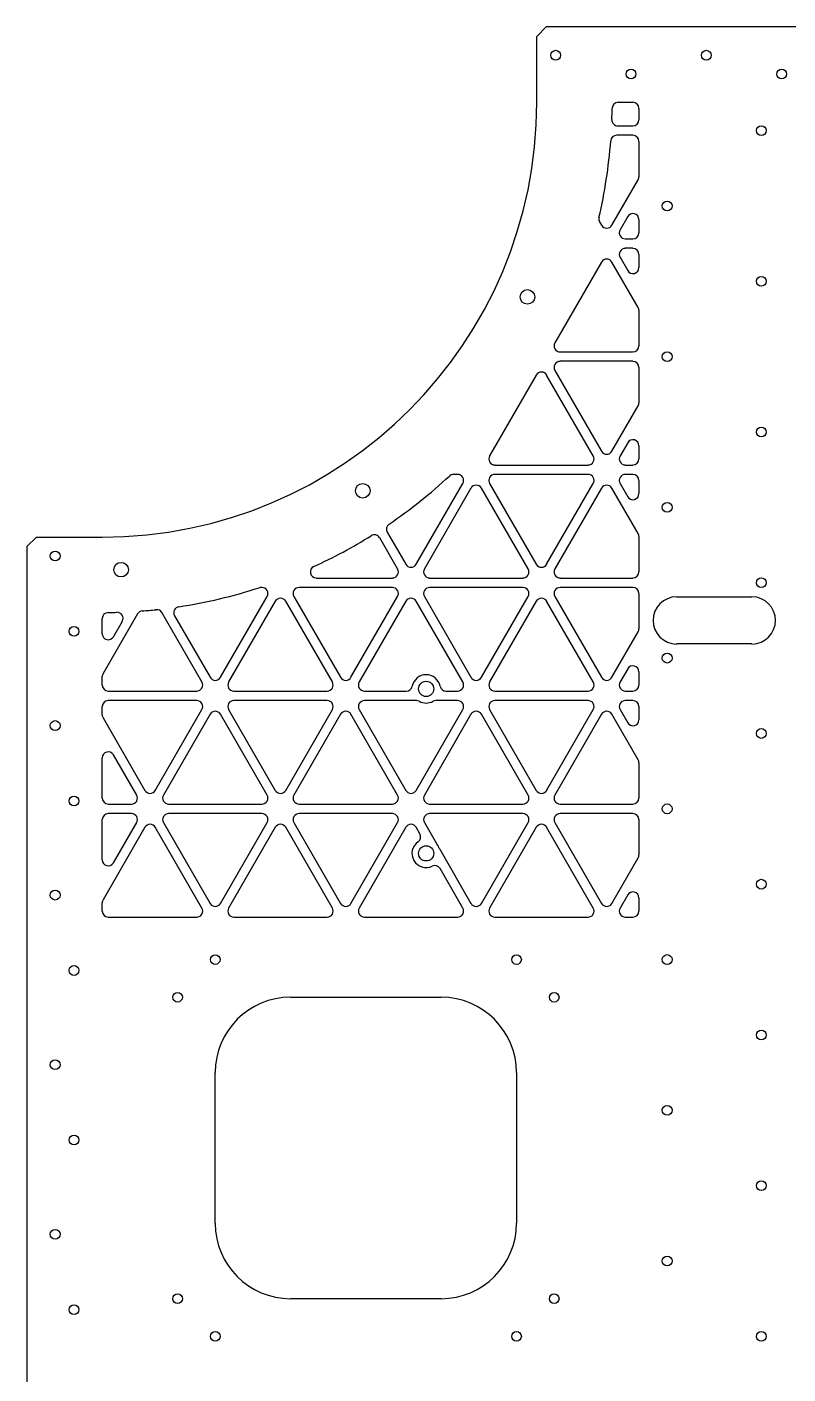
# Model space of a CAD drawing. Header units: inches. Extents: x -14.6 to 14.6, y -15.4 to 14.9.
# Drawn here: x -14.62 to -4.52, y -3 to 14.88 of the extents above; entities that cross this region are included whole.
import ezdxf

# ---------------------------------------------------------------- set-up
doc = ezdxf.new("R2010")
doc.units = ezdxf.units.IN
doc.header["$MEASUREMENT"] = 0

msp = doc.modelspace()

# ---------------------------------------------------------------- linework, layer by layer
at = {"color": 7, "linetype": 'Continuous', "lineweight": 25}
for p, q in [((-7.73, 14.875), (-7.855, 14.75)), ((7.73, 14.875), (-7.73, 14.875)), ((-7.855, 13.875), (-7.855, 14.75)), ((-6.775, 13.875), (-6.58, 13.875)), ((-6.5, 13.795), (-6.5, 13.643)), ((-6.58, 13.438), (-6.795, 13.438)), ((-6.779, 13.562), (-6.58, 13.562)), ((-6.5, 13.357), (-6.5, 12.888)), ((-6.859, 12.245), (-6.511, 12.848)), ((-6.649, 12.358), (-6.751, 12.182)), ((-7.022, 12.287), (-6.997, 12.245)), ((-6.5, 12.318), (-6.5, 12.143)), ((-6.681, 12.062), (-6.58, 12.062)), ((-6.751, 11.818), (-6.649, 11.642)), ((-6.58, 11.938), (-6.681, 11.938)), ((-6.5, 11.857), (-6.5, 11.682)), ((-6.997, 11.755), (-7.617, 10.682)), ((-6.511, 11.152), (-6.859, 11.755)), ((-6.5, 11.112), (-6.5, 10.643)), ((-7.547, 10.562), (-6.58, 10.562)), ((-6.58, 10.438), (-7.547, 10.438)), ((-7.864, 10.255), (-8.483, 9.182)), ((-7.106, 9.182), (-7.725, 10.255)), ((-7.617, 10.318), (-6.997, 9.245)), ((-6.5, 10.357), (-6.5, 9.888)), ((-6.859, 9.245), (-6.511, 9.848)), ((-6.649, 9.358), (-6.751, 9.182)), ((-6.5, 9.318), (-6.5, 9.143)), ((-8.907, 8.938), (-8.962, 8.938)), ((-8.413, 9.062), (-7.175, 9.062)), ((-7.175, 8.938), (-8.413, 8.938)), ((-6.681, 9.062), (-6.58, 9.062)), ((-6.58, 8.938), (-6.681, 8.938)), ((-9.457, 7.745), (-8.838, 8.818)), ((-8.483, 8.818), (-7.864, 7.745)), ((-7.725, 7.745), (-7.106, 8.818)), ((-6.751, 8.818), (-6.649, 8.642)), ((-6.5, 8.857), (-6.5, 8.682)), ((-8.73, 8.755), (-9.349, 7.683)), ((-7.972, 7.683), (-8.591, 8.755)), ((-6.997, 8.755), (-7.617, 7.683)), ((-6.511, 8.152), (-6.859, 8.755)), ((-14.5, 8.105), (-14.625, 7.98)), ((-14.5, 8.105), (-13.625, 8.105)), ((-9.704, 7.683), (-9.942, 8.096)), ((-9.842, 8.171), (-9.596, 7.745)), ((-6.5, 8.112), (-6.5, 7.643)), ((-14.625, 7.98), (-14.625, -7.98)), ((-10.783, 7.562), (-9.773, 7.562)), ((-9.279, 7.562), (-8.041, 7.562)), ((-7.547, 7.562), (-6.58, 7.562)), ((-11.505, 7.438), (-11.517, 7.438)), ((-9.773, 7.438), (-11.012, 7.438)), ((-8.041, 7.438), (-9.279, 7.438)), ((-6.58, 7.438), (-7.547, 7.438)), ((-6.5, 7.357), (-6.5, 6.888)), ((-12.055, 6.245), (-11.436, 7.317)), ((-11.328, 7.255), (-11.947, 6.183)), ((-10.57, 6.183), (-11.189, 7.255)), ((-11.081, 7.317), (-10.462, 6.245)), ((-10.323, 6.245), (-9.704, 7.317)), ((-9.596, 7.255), (-10.215, 6.183)), ((-8.838, 6.183), (-9.457, 7.255)), ((-9.349, 7.317), (-8.73, 6.245)), ((-8.591, 6.245), (-7.972, 7.317)), ((-7.864, 7.255), (-8.483, 6.183)), ((-7.106, 6.183), (-7.725, 7.255)), ((-7.617, 7.317), (-6.997, 6.245)), ((-6, 7.312), (-5, 7.312)), ((-13.625, 6.824), (-13.625, 7.025)), ((-13.157, 7.086), (-13.614, 6.294)), ((-13.476, 6.784), (-13.358, 6.988)), ((-12.302, 6.183), (-12.833, 7.103)), ((-12.666, 7.063), (-12.194, 6.245)), ((-6.859, 6.245), (-6.511, 6.848)), ((-5, 6.688), (-6, 6.688)), ((-6.649, 6.358), (-6.751, 6.183)), ((-6.5, 6.318), (-6.5, 6.143)), ((-13.625, 6.143), (-13.625, 6.254)), ((-13.545, 6.062), (-12.371, 6.062)), ((-12.371, 5.938), (-13.545, 5.938)), ((-11.878, 6.062), (-10.639, 6.062)), ((-10.639, 5.938), (-11.878, 5.938)), ((-10.145, 6.062), (-9.588, 6.062)), ((-9.455, 5.938), (-10.145, 5.938)), ((-8.907, 5.938), (-9.195, 5.938)), ((-9.062, 6.062), (-8.907, 6.062)), ((-8.413, 6.062), (-7.175, 6.062)), ((-7.175, 5.938), (-8.413, 5.938)), ((-6.681, 6.062), (-6.58, 6.062)), ((-6.58, 5.938), (-6.681, 5.938)), ((-13.625, 5.746), (-13.625, 5.857)), ((-12.921, 4.745), (-12.302, 5.817)), ((-12.194, 5.755), (-12.813, 4.683)), ((-11.436, 4.683), (-12.055, 5.755)), ((-11.947, 5.817), (-11.328, 4.745)), ((-11.189, 4.745), (-10.57, 5.817)), ((-10.462, 5.755), (-11.081, 4.683)), ((-9.704, 4.683), (-10.323, 5.755)), ((-10.215, 5.817), (-9.596, 4.745)), ((-9.457, 4.745), (-8.838, 5.817)), ((-8.73, 5.755), (-9.349, 4.683)), ((-7.972, 4.683), (-8.591, 5.755)), ((-8.483, 5.817), (-7.864, 4.745)), ((-7.725, 4.745), (-7.106, 5.817)), ((-6.997, 5.755), (-7.617, 4.683)), ((-6.511, 5.152), (-6.859, 5.755)), ((-6.751, 5.817), (-6.649, 5.642)), ((-6.5, 5.857), (-6.5, 5.682)), ((-13.614, 5.706), (-13.06, 4.745)), ((-13.168, 4.683), (-13.476, 5.216)), ((-13.625, 4.643), (-13.625, 5.176)), ((-6.5, 5.112), (-6.5, 4.643)), ((-13.545, 4.562), (-13.237, 4.562)), ((-12.744, 4.562), (-11.505, 4.562)), ((-11.012, 4.562), (-9.773, 4.562)), ((-9.279, 4.562), (-8.041, 4.562)), ((-7.547, 4.562), (-6.58, 4.562)), ((-13.625, 3.824), (-13.625, 4.357)), ((-13.237, 4.438), (-13.545, 4.438)), ((-13.476, 3.784), (-13.168, 4.317)), ((-12.813, 4.317), (-12.194, 3.245)), ((-11.505, 4.438), (-12.744, 4.438)), ((-12.055, 3.245), (-11.436, 4.317)), ((-11.081, 4.317), (-10.462, 3.245)), ((-9.773, 4.438), (-11.012, 4.438)), ((-10.323, 3.245), (-9.704, 4.317)), ((-9.349, 4.317), (-9.187, 4.038)), ((-8.041, 4.438), (-9.279, 4.438)), ((-8.591, 3.245), (-7.972, 4.317)), ((-7.617, 4.317), (-6.997, 3.245)), ((-6.58, 4.438), (-7.547, 4.438)), ((-6.5, 4.357), (-6.5, 3.888)), ((-13.06, 4.255), (-13.614, 3.294)), ((-12.302, 3.183), (-12.921, 4.255)), ((-11.328, 4.255), (-11.947, 3.183)), ((-10.57, 3.183), (-11.189, 4.255)), ((-9.596, 4.255), (-10.215, 3.183)), ((-9.407, 4.169), (-9.457, 4.255)), ((-7.864, 4.255), (-8.483, 3.183)), ((-7.106, 3.183), (-7.725, 4.255)), ((-9.144, 3.963), (-8.73, 3.245)), ((-6.859, 3.245), (-6.511, 3.848)), ((-8.838, 3.183), (-9.141, 3.707)), ((-13.625, 3.143), (-13.625, 3.254)), ((-6.649, 3.358), (-6.751, 3.183)), ((-6.5, 3.318), (-6.5, 3.143)), ((-13.545, 3.062), (-12.371, 3.062)), ((-11.878, 3.062), (-10.639, 3.062)), ((-10.145, 3.062), (-8.907, 3.062)), ((-8.413, 3.062), (-7.175, 3.062)), ((-6.681, 3.062), (-6.58, 3.062)), ((-11.125, 2), (-9.125, 2)), ((-12.125, -1), (-12.125, 1)), ((-8.125, 1), (-8.125, -1)), ((-9.125, -2), (-11.125, -2))]:
    msp.add_line(p, q, dxfattribs=at)
for centre, radius in [((-7.605, 14.5), 0.065), ((-5.605, 14.5), 0.065), ((-6.605, 14.25), 0.065), ((-4.605, 14.25), 0.065), ((-4.875, 13.5), 0.065), ((-6.125, 12.5), 0.065), ((-4.875, 11.5), 0.065), ((-7.98, 11.293), 0.0968), ((-6.125, 10.5), 0.065), ((-4.875, 9.5), 0.065), ((-10.166, 8.721), 0.0968), ((-6.125, 8.5), 0.065), ((-14.25, 7.855), 0.065), ((-13.375, 7.673), 0.0967), ((-4.875, 7.5), 0.065), ((-14, 6.855), 0.065), ((-6.125, 6.5), 0.065), ((-9.325, 6.091), 0.101), ((-14.25, 5.605), 0.065), ((-4.875, 5.5), 0.065), ((-14, 4.605), 0.065), ((-6.125, 4.5), 0.065), ((-9.325, 3.909), 0.101), ((-14.25, 3.355), 0.065), ((-4.875, 3.5), 0.065), ((-12.125, 2.5), 0.0643), ((-8.125, 2.5), 0.0643), ((-6.125, 2.5), 0.065), ((-14, 2.355), 0.065), ((-12.625, 2), 0.0642), ((-7.625, 2), 0.0642), ((-4.875, 1.5), 0.065), ((-14.25, 1.105), 0.065), ((-6.125, 0.5), 0.065), ((-14, 0.105), 0.065), ((-4.875, -0.5), 0.065), ((-14.25, -1.145), 0.065), ((-6.125, -1.5), 0.065), ((-12.625, -2), 0.0642), ((-7.625, -2), 0.0642), ((-14, -2.145), 0.065), ((-12.125, -2.5), 0.0642), ((-8.125, -2.5), 0.0642), ((-4.875, -2.5), 0.065)]:
    msp.add_circle(centre, radius, dxfattribs=at)
for centre, radius, start, end in [((-13.625, 13.875), 5.77, 270, 0), ((-13.625, 13.875), 6.77, 358.0549, 359.3308), ((-6.775, 13.795), 0.08, 90, 179.3308), ((-6.58, 13.795), 0.08, 0, 90), ((-6.779, 13.643), 0.08, 178.0549, 270), ((-6.58, 13.643), 0.08, 270, 0), ((-6.795, 13.357), 0.08, 90, 175.6673), ((-6.58, 13.357), 0.08, 0, 90), ((-13.625, 13.875), 6.77, 346.9365, 355.6673), ((-6.58, 12.888), 0.08, 330, 0), ((-6.952, 12.327), 0.08, 166.9365, 210), ((-6.58, 12.318), 0.08, 0, 150), ((-6.928, 12.285), 0.08, 210, 330), ((-6.681, 12.143), 0.08, 150, 270), ((-6.58, 12.143), 0.08, 270, 0), ((-6.681, 11.857), 0.08, 90, 210), ((-6.58, 11.857), 0.08, 0, 90), ((-6.928, 11.715), 0.08, 30, 150), ((-6.58, 11.682), 0.08, 210, 0), ((-6.58, 11.112), 0.08, 360, 30), ((-7.547, 10.643), 0.08, 150, 270), ((-6.58, 10.643), 0.08, 270, 0), ((-7.547, 10.357), 0.08, 90, 210), ((-6.58, 10.357), 0.08, 0, 90), ((-7.794, 10.215), 0.08, 30, 150), ((-6.58, 9.888), 0.08, 330, 0), ((-6.58, 9.318), 0.08, 0, 150), ((-8.413, 9.143), 0.08, 150, 270), ((-7.175, 9.143), 0.08, 270, 30), ((-6.928, 9.285), 0.08, 210, 330), ((-6.681, 9.143), 0.08, 150, 270), ((-6.58, 9.143), 0.08, 270, 0), ((-8.907, 8.857), 0.08, 330, 90), ((-8.413, 8.857), 0.08, 90, 210), ((-7.175, 8.857), 0.08, 330, 90), ((-6.681, 8.857), 0.08, 90, 210), ((-6.58, 8.857), 0.08, 0, 90), ((-13.625, 13.875), 6.77, 304.2244, 312.9051), ((-8.962, 8.857), 0.08, 90, 132.9051), ((-8.66, 8.715), 0.08, 30, 150), ((-6.928, 8.715), 0.08, 30, 150), ((-6.58, 8.682), 0.08, 210, 0), ((-9.772, 8.211), 0.08, 124.2244, 210), ((-13.625, 13.875), 6.77, 294.5148, 301.8371), ((-10.012, 8.056), 0.08, 30, 121.8371), ((-6.58, 8.112), 0.08, 0, 30), ((-10.783, 7.643), 0.08, 114.5148, 270), ((-9.526, 7.785), 0.08, 210, 330), ((-7.794, 7.785), 0.08, 210, 330), ((-9.773, 7.643), 0.08, 270, 30), ((-9.279, 7.643), 0.08, 150, 270), ((-8.041, 7.643), 0.08, 270, 30), ((-7.547, 7.643), 0.08, 150, 270), ((-6.58, 7.643), 0.08, 270, 0), ((-13.625, 13.875), 6.77, 278.6359, 287.9251), ((-11.517, 7.357), 0.08, 90, 107.9251), ((-11.505, 7.357), 0.08, 330, 90), ((-11.012, 7.357), 0.08, 90, 210), ((-9.773, 7.357), 0.08, 330, 90), ((-9.279, 7.357), 0.08, 90, 210), ((-8.041, 7.357), 0.08, 330, 90), ((-7.547, 7.357), 0.08, 90, 210), ((-6.58, 7.357), 0.08, 0, 90), ((-12.596, 7.103), 0.08, 98.6359, 210), ((-11.258, 7.215), 0.08, 30, 150), ((-9.526, 7.215), 0.08, 30, 150), ((-7.794, 7.215), 0.08, 30, 150), ((-6, 7), 0.313, 90, 270), ((-5, 7), 0.313, 270, 90), ((-13.545, 7.025), 0.08, 90.6692, 180), ((-13.625, 13.875), 6.77, 270.6692, 271.652), ((-13.428, 7.028), 0.08, 330, 91.652), ((-13.088, 7.046), 0.08, 94.4971, 150), ((-13.625, 13.875), 6.77, 274.4971, 276.0526), ((-12.903, 7.063), 0.08, 30, 96.0526), ((-13.545, 6.824), 0.08, 180, 330), ((-6.58, 6.888), 0.08, 330, 0), ((-13.545, 6.254), 0.08, 150, 180), ((-9.325, 6.091), 0.188, 10.991, 169.009), ((-6.58, 6.318), 0.08, 0, 150), ((-13.545, 6.143), 0.08, 180, 270), ((-12.371, 6.143), 0.08, 270, 30), ((-12.124, 6.285), 0.08, 210, 330), ((-11.878, 6.143), 0.08, 150, 270), ((-10.639, 6.143), 0.08, 270, 30), ((-10.392, 6.285), 0.08, 210, 330), ((-10.145, 6.143), 0.08, 150, 270), ((-9.588, 6.143), 0.08, 270, 349.009), ((-9.062, 6.143), 0.08, 190.991, 270), ((-8.907, 6.143), 0.08, 270, 30), ((-8.66, 6.285), 0.08, 210, 330), ((-8.413, 6.143), 0.08, 150, 270), ((-7.175, 6.143), 0.08, 270, 30), ((-6.928, 6.285), 0.08, 210, 330), ((-6.681, 6.143), 0.08, 150, 270), ((-6.58, 6.143), 0.08, 270, 0), ((-13.545, 5.857), 0.08, 90, 180), ((-12.371, 5.857), 0.08, 330, 90), ((-11.878, 5.857), 0.08, 90, 210), ((-10.639, 5.857), 0.08, 330, 90), ((-10.145, 5.857), 0.08, 90, 210), ((-9.455, 5.857), 0.08, 61.0173, 90), ((-9.325, 6.091), 0.188, 241.0173, 298.9827), ((-9.195, 5.857), 0.08, 90, 118.9827), ((-8.907, 5.857), 0.08, 330, 90), ((-8.413, 5.857), 0.08, 90, 210), ((-7.175, 5.857), 0.08, 330, 90), ((-6.681, 5.857), 0.08, 90, 210), ((-6.58, 5.857), 0.08, 0, 90), ((-13.545, 5.746), 0.08, 180, 210), ((-12.124, 5.715), 0.08, 30, 150), ((-10.392, 5.715), 0.08, 30, 150), ((-8.66, 5.715), 0.08, 30, 150), ((-6.928, 5.715), 0.08, 30, 150), ((-6.58, 5.682), 0.08, 210, 0), ((-13.545, 5.176), 0.08, 30, 180), ((-6.58, 5.112), 0.08, 0, 30), ((-13.237, 4.643), 0.08, 270, 30), ((-12.99, 4.785), 0.08, 210, 330), ((-12.744, 4.643), 0.08, 150, 270), ((-11.505, 4.643), 0.08, 270, 30), ((-11.258, 4.785), 0.08, 210, 330), ((-11.012, 4.643), 0.08, 150, 270), ((-9.773, 4.643), 0.08, 270, 30), ((-9.526, 4.785), 0.08, 210, 330), ((-9.279, 4.643), 0.08, 150, 270), ((-8.041, 4.643), 0.08, 270, 30), ((-7.794, 4.785), 0.08, 210, 330), ((-7.547, 4.643), 0.08, 150, 270), ((-13.545, 4.643), 0.08, 180, 270), ((-6.58, 4.643), 0.08, 270, 0), ((-13.545, 4.357), 0.08, 90, 180), ((-13.237, 4.357), 0.08, 330, 90), ((-12.99, 4.215), 0.08, 30, 150), ((-12.744, 4.357), 0.08, 90, 210), ((-11.505, 4.357), 0.08, 330, 90), ((-11.258, 4.215), 0.08, 30, 150), ((-11.012, 4.357), 0.08, 90, 210), ((-9.773, 4.357), 0.08, 330, 90), ((-9.526, 4.215), 0.08, 30, 150), ((-9.279, 4.357), 0.08, 90, 210), ((-8.041, 4.357), 0.08, 330, 90), ((-7.794, 4.215), 0.08, 30, 150), ((-7.547, 4.357), 0.08, 90, 210), ((-6.58, 4.357), 0.08, 0, 90), ((-9.477, 4.129), 0.08, 304.5162, 30), ((-9.325, 3.909), 0.188, 124.5162, 295.4838), ((-9.118, 4.078), 0.08, 210, 219.3621), ((-9.325, 3.909), 0.187, 20.6379, 39.3621), ((-9.075, 4.003), 0.08, 200.6379, 210), ((-13.545, 3.824), 0.08, 180, 330), ((-6.58, 3.888), 0.08, 330, 0), ((-9.21, 3.667), 0.08, 30, 115.4838), ((-6.58, 3.318), 0.08, 0, 150), ((-13.545, 3.254), 0.08, 150, 180), ((-12.124, 3.285), 0.08, 210, 330), ((-10.392, 3.285), 0.08, 210, 330), ((-8.66, 3.285), 0.08, 210, 330), ((-6.928, 3.285), 0.08, 210, 330), ((-13.545, 3.143), 0.08, 180, 270), ((-12.371, 3.143), 0.08, 270, 30), ((-11.878, 3.143), 0.08, 150, 270), ((-10.639, 3.143), 0.08, 270, 30), ((-10.145, 3.143), 0.08, 150, 270), ((-8.907, 3.143), 0.08, 270, 30), ((-8.413, 3.143), 0.08, 150, 270), ((-7.175, 3.143), 0.08, 270, 30), ((-6.681, 3.143), 0.08, 150, 270), ((-6.58, 3.143), 0.08, 270, 0), ((-11.125, 1), 1, 90, 180), ((-9.125, 1), 1, 0, 90), ((-11.125, -1), 1, 180, 270), ((-9.125, -1), 1, 270, 0)]:
    msp.add_arc(centre, radius, start, end, dxfattribs=at)

doc.saveas('drawing.dxf')
